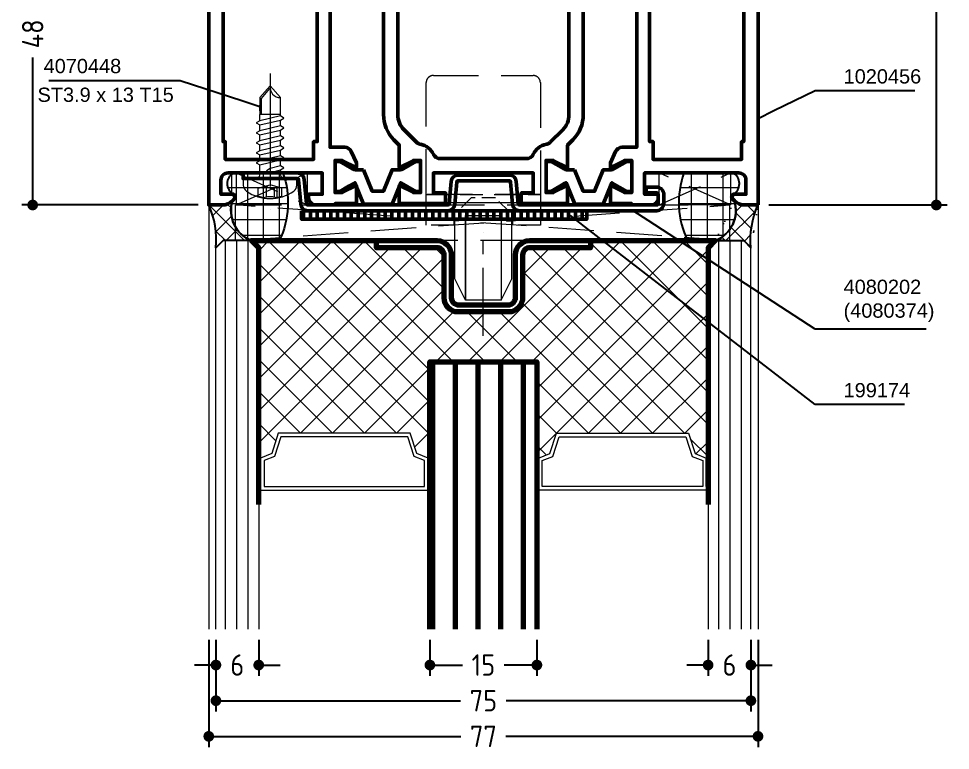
# Model space of a CAD drawing. Header units: millimetres. Extents: x 27 to 201, y 24 to 350.
# Drawn here: x 70.6 to 201.2, y 23.6 to 126.2 of the extents above; entities that cross this region are included whole.
import ezdxf
from ezdxf.enums import TextEntityAlignment as Align

# ---------------------------------------------------------------- set-up
doc = ezdxf.new("R2010")
doc.units = ezdxf.units.MM
doc.linetypes.add('CENTER', pattern=[50.8, 31.75, -6.35, 6.35, -6.35])
doc.linetypes.add('HIDDEN', pattern=[9.525, 6.35, -3.175])
for name, color, linetype, lineweight in [('AM_5', 3, 'Continuous', 25), ('AM_C', 50, 'Continuous', 50), ('AM_S', 80, 'Continuous', 50), ('Cent3', 70, 'CENTER', 18), ('CHide4', 10, 'HIDDEN', 13), ('Cont2', 2, 'Continuous', 25), ('Cont3', 70, 'Continuous', 18), ('Cont4', 10, 'Continuous', 13)]:
    doc.layers.add(name, color=color, linetype=linetype, lineweight=lineweight)
doc.styles.add('HBS_DIMTEXTSTYLE', font='isocp.shx')
doc.styles.add('SWISSL', font='swissl.ttf')
doc.dimstyles.new('Konstruktionsschnitt 1-1', dxfattribs={"dimtxt": 3, "dimasz": 1.5, "dimexe": 1.5, "dimexo": 1.5, "dimgap": 1.5, "dimtad": 0, "dimdsep": 46, "dimtxsty": 'HBS_DIMTEXTSTYLE', "dimblk": 'PUNKT', "dimcen": 0, "dimclrd": 3, "dimclre": 3, "dimclrt": 2, "dimadec": 1, "dimazin": 2, "dimtfac": 0.7, "dimtofl": 0, "dimtmove": 0, "dimatfit": 3, "dimfxl": 0, "dimtolj": 1, "dimtzin": 0, "dimarcsym": 0})
doc.dimstyles.new('Konstruktionsschnitt 1-1$0', dxfattribs={"dimtxt": 3, "dimasz": 1.5, "dimexe": 1.5, "dimexo": 1.5, "dimgap": 1.5, "dimtad": 0, "dimdsep": 46, "dimtxsty": 'HBS_DIMTEXTSTYLE', "dimblk": 'PUNKT', "dimcen": 0, "dimclrd": 3, "dimclre": 3, "dimclrt": 2, "dimadec": 1, "dimazin": 2, "dimtfac": 0.7, "dimtofl": 0, "dimtmove": 0, "dimatfit": 3, "dimfxl": 0, "dimtolj": 1, "dimtzin": 0, "dimarcsym": 0})
pattern_1 = [(225, (232.32603, 587.95486), (0.1767767, -0.1767767), []), (315, (232.32603, 587.95486), (0.1767767, 0.1767767), [])]
pattern_2 = [(45, (-346.2723, 309.2042), (-1.3470384, 1.3470384), []), (135, (-346.2723, 309.2042), (-1.3470384, -1.3470384), [])]
pattern_3 = [(90, (-346.2723, 309.2042), (-2.2225, 6e-16), []), (180, (-346.2723, 309.2042), (-6e-16, -2.2225), [])]

# ---------------------------------------------------------------- blocks, each defined once
blk = doc.blocks.new('WS4070448')
at = {"layer": 'Cent3', "ltscale": 0.5}
blk.add_line((8.05, -14.4), (8.07, 4.66), dxfattribs=at)
at = {"layer": 'CHide4', "ltscale": 0.3}
for p, q in [((7.1, 1.69), (7.1, 3.08)), ((7.51, 1.69), (7.51, 2.97)), ((8.63, 1.69), (8.63, 2.97)), ((9.04, 1.69), (9.04, 3.08))]:
    blk.add_line(p, q, dxfattribs=at)
for points in [[(6.42, 2.92), (6.42, 1.69)], [(9.72, 2.92), (9.72, 1.69)], [(6.42, 1.69), (8.07, 1.25)], [(9.72, 1.69), (8.07, 1.25)]]:
    blk.add_lwpolyline(points, dxfattribs=at)
for centre, radius, start, end in [((6.48, 4.2), 1.28, 267.2848, 298.8872), ((8.07, 5.85), 2.94, 250.6988, 289.3012), ((9.66, 4.2), 1.28, 241.1128, 272.7152), ((6.76, 2.85), 1.21, 253.6643, 286.3357), ((8.07, 11.78), 10.13, 264.4948, 275.5052), ((9.38, 2.85), 1.21, 253.6643, 286.3357)]:
    blk.add_arc(centre, radius, start, end, dxfattribs=at)
at = {"layer": 'Cont4'}
for p, q in [((6.62, -8.64), (6.62, -11)), ((6.62, -8.64), (9.52, -8.64)), ((9.52, -11), (9.52, -8.64)), ((6.62, -11), (8.07, -12.64)), ((8.07, -12.64), (9.52, -11))]:
    blk.add_line(p, q, dxfattribs=at)
blk.add_lwpolyline([(11.39, 2.11, 0.314856), (4.74, 2.11, 0.244912), (4.32, 1.29), (4.32, 0.36), (11.82, 0.36), (11.82, 1.29, 0.244912), (11.39, 2.11, 0.138291)], format="xyb", dxfattribs=at)
for points in [[(6.12, -1.14), (6.62, -1.43), (8.07, -1.08), (8.57, -0.71), (8.07, -0.51), (6.62, -0.85)], [(6.12, -2.54), (6.62, -2.83), (9.52, -2.14), (10.02, -1.85), (9.52, -1.56), (6.62, -2.25)], [(6.12, -3.94), (6.62, -4.23), (9.52, -3.54), (10.02, -3.25), (9.52, -2.96), (6.62, -3.65)], [(6.12, -5.34), (6.62, -5.63), (9.52, -4.94), (10.02, -4.65), (9.52, -4.36), (6.62, -5.05)], [(6.12, -6.74), (6.62, -7.03), (9.52, -6.34), (10.02, -6.05), (9.52, -5.76), (6.62, -6.45)], [(6.12, -8.14), (6.62, -8.43), (9.52, -7.74), (10.02, -7.45), (9.52, -7.16), (6.62, -7.85)]]:
    blk.add_lwpolyline(points, close=True, dxfattribs=at)
for points in [[(6.62, -0.14), (6.62, -0.85)], [(9.52, -0.14), (9.52, -1.56)], [(6.62, -1.43), (6.62, -1.85)], [(6.62, -1.43), (6.62, -2.25)], [(6.62, -1.43), (6.62, -2.25)], [(9.52, -2.14), (9.52, -2.96)], [(6.62, -2.83), (6.62, -3.65)], [(9.52, -3.54), (9.52, -4.36)], [(6.62, -4.23), (6.62, -5.05)], [(9.52, -4.94), (9.52, -5.76)], [(6.62, -5.63), (6.62, -6.45)], [(9.52, -6.34), (9.52, -7.16)], [(6.62, -7.03), (6.62, -7.85)], [(9.52, -7.74), (9.52, -8.64)], [(6.62, -8.43), (6.62, -8.64)], [(9.27, -8.64), (9.27, -10.89), (8.1, -12.28)], [(9.52, -9.14), (9.52, -9.96)], [(6.62, -9.83), (6.62, -10.65)]]:
    blk.add_lwpolyline(points, dxfattribs=at)
for centre, radius, start, end in [((6.12, -0.14), 0.5, 0, 90), ((10.02, -0.14), 0.5, 90, 180), ((6.61, -12.47), 1.47, 353.4244, 89.6688)]:
    blk.add_arc(centre, radius, start, end, dxfattribs=at)
blk = doc.blocks.new('ESG 6_V')
at = {"layer": 'Cont3'}
h = blk.add_hatch(dxfattribs=at)
h.set_pattern_fill('LINE', color=256, scale=0.5, angle=90, style=0)
h.set_pattern_definition([(90, (-305.9269, -507.866), (-1.5875, 4e-16), [])])
h.paths.add_polyline_path([(3, 54.5), (3, 1), (2, 0), (-2, 0), (-3, 1), (-3, 54.5)])
blk.add_lwpolyline([(3, 54.5), (3, 1), (2, 0), (-2, 0), (-3, 1), (-3, 54.5)], dxfattribs=at)
blk = doc.blocks.new('AL_ABH_24')
at = {"layer": 'Cont4'}
h = blk.add_hatch(dxfattribs=at)
h.set_pattern_fill('ANSI37', color=256, scale=2, angle=-180, style=0)
h.set_pattern_definition(pattern_1)
h.paths.add_polyline_path([(-12, -4.5), (-11.75, -4.5), (-11.75, -0.5), (-12, -0.5)])
h = blk.add_hatch(dxfattribs=at)
h.set_pattern_fill('ANSI37', color=256, scale=2, angle=-180, style=0)
h.set_pattern_definition(pattern_1)
h.paths.add_polyline_path([(12, -0.5), (11.75, -0.5), (11.75, -4.5), (12, -4.5)])
at = {"layer": 'Cont3'}
for points in [[(11.75, -4.5), (11.75, 0), (-11.75, 0), (-11.75, -4.5), (-10.18, -5.13), (-9.25, -8), (9.25, -8), (10.18, -5.13)], [(11.25, -4.16), (11.25, -0.5), (-11.25, -0.5), (-11.25, -4.16), (-9.78, -4.75), (-8.89, -7.5), (8.89, -7.5), (9.78, -4.75)]]:
    blk.add_lwpolyline(points, close=True, dxfattribs=at)
at = {"layer": 'Cont4'}
for points in [[(-11.75, -0.5), (-11.75, -4.5), (-12, -4.5), (-12, -0.5)], [(11.75, -0.5), (11.75, -4.5), (12, -4.5), (12, -0.5)]]:
    blk.add_lwpolyline(points, close=True, dxfattribs=at)
blk = doc.blocks.new('PL30_Glas_76_SYM_NGFK')
at = {"layer": 'Cont3', "lineweight": 70}
h = blk.add_hatch(dxfattribs=at)
h.set_pattern_fill('LINE', color=256, angle=90, style=0)
h.set_pattern_definition([(90, (-271.427, -507.866), (-3.175, 2e-16), [])])
h.paths.add_polyline_path([(-7.5, 54.5), (-7.5, 17), (7.5, 17), (7.5, 54.5)])
at = {"layer": 'Cont4'}
h = blk.add_hatch(dxfattribs=at)
h.set_pattern_fill('ANSI37', color=256, scale=0.5, style=0)
h.set_pattern_definition([(45, (-338.955, -274.622), (2.245064, -2.245064), []), (315, (-338.955, -274.622), (-2.245064, -2.245064), [])])
h.paths.add_polyline_path([(-31.5, 30.5), (-31.25, 30.5), (-29.68, 29.87), (-28.75, 27), (-10.25, 27), (-9.32, 29.87), (-7.75, 30.5), (-7.5, 30.5), (-7.5, 17), (7.5, 17), (7.5, 30.5), (7.75, 30.5), (9.32, 29.87), (10.25, 27), (28.75, 27), (29.68, 29.87), (31.25, 30.5), (31.5, 30.5), (31.5, 1), (32.5, 0), (15, 0), (15, 1), (6.5, 1, -0.414214), (5.5, 2), (5.5, 8, 0.414214), (3.5, 10), (-3.5, 10, 0.414214), (-5.5, 8), (-5.5, 2, -0.414214), (-6.5, 1), (-15, 1), (-15, 0), (-32.5, 0), (-31.5, 1)])
at = {"layer": 'Cont3', "lineweight": 70}
for points in [[(-7.5, 54.5), (-7.5, 17), (7.5, 17), (7.5, 54.5)], [(-31.5, 37), (-31.5, 1), (-32.5, 0), (-15, 0)], [(15, 0), (32.5, 0), (31.5, 1), (31.5, 37)]]:
    blk.add_lwpolyline(points, dxfattribs=at)
blk.add_lwpolyline([(15, 0), (15, 1), (6.5, 1, -0.414214), (5.5, 2), (5.5, 8, 0.414214), (3.5, 10), (-3.5, 10, 0.414214), (-5.5, 8), (-5.5, 2, -0.414214), (-6.5, 1), (-15, 1), (-15, 0), (-6.5, 0, 0.414214), (-4.5, 2), (-4.5, 8, -0.414214), (-3.5, 9), (3.5, 9, -0.414214), (4.5, 8), (4.5, 2, 0.414214), (6.5, 0)], format="xyb", close=True, dxfattribs=at)
at = {"xscale": -1}
blk.add_blockref('ESG 6_V', (-34.5, 0), dxfattribs=at)
blk.add_blockref('ESG 6_V', (34.5, 0))
at = {"layer": 'Cont3', "lineweight": 70, "xscale": -1}
blk.add_blockref('AL_ABH_24', (-19.5, 35), dxfattribs=at)
at = {"layer": 'Cont3', "lineweight": 70}
blk.add_blockref('AL_ABH_24', (19.5, 35), dxfattribs=at)
blk = doc.blocks.new('PL_VERSCH_F_W1_VERD')
at = {"layer": 'Cent3', "ltscale": 0.3}
blk.add_line((-5, -1.15), (5, -1.15), dxfattribs=at)
blk.add_lwpolyline([(0, 17.5), (0, 2.99), (0, 2.99)], dxfattribs=at)
at = {"layer": 'CHide4', "ltscale": 0.5}
for points in [[(-8, 2), (-4.15, 2), (-4.15, 0), (-8, 0)], [(4.15, 2), (8, 2), (8, 0), (4.15, 0)], [(-8, 0), (8, 0), (8, -2.3), (-8, -2.3)]]:
    blk.add_lwpolyline(points, close=True, dxfattribs=at)
at = {"layer": 'CHide4', "ltscale": 0.3}
blk.add_lwpolyline([(3.55, 0), (-3.55, 0), (-1.7, -1.85), (1.7, -1.85)], close=True, dxfattribs=at)
at = {"layer": 'CHide4'}
blk.add_lwpolyline([(-8, -2.3), (8, -2.3), (8, -18, -0.414214), (7, -19), (-7, -19, -0.414214), (-8, -18)], format="xyb", close=True, dxfattribs=at)
at = {"layer": 'Cont3'}
for points in [[(-4, 0), (-2.5, 0), (-2.5, 12.5), (-4, 9.5)], [(-2.5, 12.5), (2.5, 12.5), (2.5, 0.63), (-2.5, 0.63)], [(4, 0), (2.5, 0), (2.5, 12.5), (4, 9.5)]]:
    blk.add_lwpolyline(points, close=True, dxfattribs=at)
blk = doc.blocks.new('PUNKT')
at = {"color": 0, "linetype": 'Continuous'}
blk.add_line((-0.5, 0), (-1, 0), dxfattribs=at)
at = {"color": 0, "linetype": 'Continuous', "const_width": 0.5}
blk.add_lwpolyline([(-0.25, 0, 1), (0.25, 0, 1)], format="xyb", close=True, dxfattribs=at)
blk = doc.blocks.new('*D35')
at = {"layer": 'AM_5', "color": 3, "lineweight": -2, "transparency": 16777216}
for p, q in [((175.72, 173.08), (200.72, 173.08)), ((199.22, 171.58), (199.22, 139.79)), ((199.22, 101.58), (199.22, 133.37)), ((175.72, 100.08), (200.72, 100.08))]:
    blk.add_line(p, q, dxfattribs=at)
at = {"layer": 'AM_5', "color": 3, "lineweight": -2, "transparency": 16777216, "xscale": 1.5, "yscale": 1.5, "zscale": 1.5}
for p, rotation in [((199.22, 173.08), 90), ((199.22, 100.08), 270)]:
    blk.add_blockref('PUNKT', p, dxfattribs=dict(at, rotation=rotation))
at = {"layer": 'AM_5', "color": 2, "transparency": 16777216, "insert": (199.22, 136.58), "char_height": 3, "attachment_point": 5, "rotation": 90, "style": 'HBS_DIMTEXTSTYLE'}
blk.add_mtext('\\A1;73', dxfattribs=at)
blk = doc.blocks.new('*D70')
at = {"layer": 'AM_5', "color": 3, "lineweight": -2, "transparency": 16777216}
for p, q in [((95.72, 148.08), (71.03, 148.08)), ((72.53, 146.58), (72.53, 127.38)), ((72.53, 101.58), (72.53, 120.78)), ((95.72, 100.08), (71.03, 100.08))]:
    blk.add_line(p, q, dxfattribs=at)
at = {"layer": 'AM_5', "color": 3, "lineweight": -2, "transparency": 16777216, "xscale": 1.5, "yscale": 1.5, "zscale": 1.5}
for p, rotation in [((72.53, 148.08), 90), ((72.53, 100.08), 270)]:
    blk.add_blockref('PUNKT', p, dxfattribs=dict(at, rotation=rotation))
at = {"layer": 'AM_5', "color": 2, "transparency": 16777216, "insert": (72.53, 124.08), "char_height": 3, "attachment_point": 5, "rotation": 90, "style": 'HBS_DIMTEXTSTYLE'}
blk.add_mtext('\\A1;48', dxfattribs=at)
blk = doc.blocks.new('*D74')
at = {"layer": 'AM_5', "color": 3, "lineweight": -2, "transparency": 16777216}
for p, q in [((97.22, 39.08), (97.22, 24.06)), ((174.22, 39.08), (174.22, 24.06)), ((98.72, 25.56), (132.57, 25.56)), ((172.72, 25.56), (138.87, 25.56))]:
    blk.add_line(p, q, dxfattribs=at)
at = {"layer": 'AM_5', "color": 3, "lineweight": -2, "transparency": 16777216, "xscale": 1.5, "yscale": 1.5, "zscale": 1.5, "rotation": 180}
blk.add_blockref('PUNKT', (97.22, 25.56), dxfattribs=at)
at = {"layer": 'AM_5', "color": 3, "lineweight": -2, "transparency": 16777216, "xscale": 1.5, "yscale": 1.5, "zscale": 1.5}
blk.add_blockref('PUNKT', (174.22, 25.56), dxfattribs=at)
at = {"layer": 'AM_5', "color": 2, "transparency": 16777216, "insert": (135.72, 25.56), "char_height": 3, "attachment_point": 5, "style": 'HBS_DIMTEXTSTYLE'}
blk.add_mtext('\\A1;77', dxfattribs=at)
blk = doc.blocks.new('*D75')
at = {"layer": 'AM_5', "color": 3, "lineweight": -2, "transparency": 16777216}
for p, q in [((128.22, 39.08), (128.22, 34.06)), ((143.22, 39.08), (143.22, 34.06)), ((129.72, 35.56), (132.8, 35.56)), ((141.72, 35.56), (138.63, 35.56))]:
    blk.add_line(p, q, dxfattribs=at)
at = {"layer": 'AM_5', "color": 3, "lineweight": -2, "transparency": 16777216, "xscale": 1.5, "yscale": 1.5, "zscale": 1.5, "rotation": 180}
blk.add_blockref('PUNKT', (128.22, 35.56), dxfattribs=at)
at = {"layer": 'AM_5', "color": 3, "lineweight": -2, "transparency": 16777216, "xscale": 1.5, "yscale": 1.5, "zscale": 1.5}
blk.add_blockref('PUNKT', (143.22, 35.56), dxfattribs=at)
at = {"layer": 'AM_5', "color": 2, "transparency": 16777216, "insert": (135.72, 35.56), "char_height": 3, "attachment_point": 5, "style": 'HBS_DIMTEXTSTYLE'}
blk.add_mtext('\\A1;15', dxfattribs=at)
blk = doc.blocks.new('*D76')
at = {"layer": 'AM_5', "color": 3, "lineweight": -2, "transparency": 16777216}
for p, q in [((98.22, 39.08), (98.22, 34.06)), ((104.22, 39.08), (104.22, 34.06)), ((96.72, 35.56), (95.22, 35.56)), ((105.72, 35.56), (107.22, 35.56))]:
    blk.add_line(p, q, dxfattribs=at)
at = {"layer": 'AM_5', "color": 3, "lineweight": -2, "transparency": 16777216, "xscale": 1.5, "yscale": 1.5, "zscale": 1.5}
blk.add_blockref('PUNKT', (98.22, 35.56), dxfattribs=at)
at = {"layer": 'AM_5', "color": 3, "lineweight": -2, "transparency": 16777216, "xscale": 1.5, "yscale": 1.5, "zscale": 1.5, "rotation": 180}
blk.add_blockref('PUNKT', (104.22, 35.56), dxfattribs=at)
at = {"layer": 'AM_5', "color": 2, "transparency": 16777216, "insert": (101.22, 35.56), "char_height": 3, "attachment_point": 5, "style": 'HBS_DIMTEXTSTYLE'}
blk.add_mtext('\\A1;6', dxfattribs=at)
blk = doc.blocks.new('*D77')
at = {"layer": 'AM_5', "color": 3, "lineweight": -2, "transparency": 16777216}
for p, q in [((167.22, 39.08), (167.22, 34.06)), ((173.22, 39.08), (173.22, 34.06)), ((165.72, 35.56), (164.22, 35.56)), ((174.72, 35.56), (176.22, 35.56))]:
    blk.add_line(p, q, dxfattribs=at)
at = {"layer": 'AM_5', "color": 3, "lineweight": -2, "transparency": 16777216, "xscale": 1.5, "yscale": 1.5, "zscale": 1.5}
blk.add_blockref('PUNKT', (167.22, 35.56), dxfattribs=at)
at = {"layer": 'AM_5', "color": 3, "lineweight": -2, "transparency": 16777216, "xscale": 1.5, "yscale": 1.5, "zscale": 1.5, "rotation": 180}
blk.add_blockref('PUNKT', (173.22, 35.56), dxfattribs=at)
at = {"layer": 'AM_5', "color": 2, "transparency": 16777216, "insert": (170.22, 35.56), "char_height": 3, "attachment_point": 5, "style": 'HBS_DIMTEXTSTYLE'}
blk.add_mtext('\\A1;6', dxfattribs=at)
blk = doc.blocks.new('*S390')
at = {"layer": 'AM_5', "color": 3}
for p, q in [((182.22, 116.09), (176.46, 113.27)), ((196.22, 116.09), (182.22, 116.09))]:
    blk.add_line(p, q, dxfattribs=at)
at = {"layer": 'AM_5', "color": 3, "linetype": 'Continuous'}
blk.add_line((176.46, 113.27), (174.22, 112.17), dxfattribs=at)
at = {"layer": 'AM_5', "color": 2, "insert": (186.22, 117.09), "char_height": 2, "attachment_point": 7, "style": 'SWISSL'}
blk.add_mtext('1020456', dxfattribs=at)
blk = doc.blocks.new('*S391')
at = {"layer": 'AM_5', "color": 3}
for p, q in [((74.8, 117.54), (93.22, 117.54)), ((93.22, 117.54), (101.99, 114.67))]:
    blk.add_line(p, q, dxfattribs=at)
at = {"layer": 'AM_5', "color": 3, "linetype": 'Continuous'}
blk.add_line((101.99, 114.67), (104.36, 113.89), dxfattribs=at)
at = {"layer": 'AM_5', "color": 2, "insert": (84.94, 118.54), "char_height": 2, "attachment_point": 9, "style": 'SWISSL'}
blk.add_mtext('4070448', dxfattribs=at)
blk = doc.blocks.new('ZAHL rechts')
at = {"layer": 'AM_5', "color": 2, "style": 'SWISSL'}
blk.add_attdef('XXX', text='', height=1.5, dxfattribs=at).set_placement((-1.954, -2.5), align=Align.RIGHT)
blk = doc.blocks.new('*S393')
at = {"layer": 'AM_5', "color": 3, "linetype": 'Continuous'}
blk.add_line((149.9, 97.08), (147.92, 98.61), dxfattribs=at)
at = {"layer": 'AM_5', "color": 3}
for p, q in [((182.22, 72.08), (149.9, 97.08)), ((194.74, 72.08), (182.22, 72.08))]:
    blk.add_line(p, q, dxfattribs=at)
at = {"layer": 'AM_5', "color": 2, "insert": (186.22, 73.08), "char_height": 2, "attachment_point": 7, "style": 'SWISSL'}
blk.add_mtext('199174', dxfattribs=at)
blk = doc.blocks.new('*S394')
at = {"layer": 'AM_5', "color": 3, "linetype": 'Continuous'}
blk.add_line((158.81, 97.92), (156.71, 99.28), dxfattribs=at)
at = {"layer": 'AM_5', "color": 3}
for p, q in [((182.22, 82.67), (158.81, 97.92)), ((197.81, 82.67), (182.22, 82.67))]:
    blk.add_line(p, q, dxfattribs=at)
at = {"layer": 'AM_5', "color": 2, "insert": (186.22, 83.67), "char_height": 2, "attachment_point": 7, "style": 'SWISSL'}
blk.add_mtext('4080202\\P(4080374)', dxfattribs=at)
blk = doc.blocks.new('*D118')
at = {"layer": 'AM_5', "color": 3, "lineweight": -2, "transparency": 16777216}
for p, q in [((98.22, 39.08), (98.22, 29.06)), ((173.22, 39.08), (173.22, 29.06)), ((99.72, 30.56), (132.51, 30.56)), ((171.72, 30.56), (138.93, 30.56))]:
    blk.add_line(p, q, dxfattribs=at)
at = {"layer": 'AM_5', "color": 3, "lineweight": -2, "transparency": 16777216, "xscale": 1.5, "yscale": 1.5, "zscale": 1.5, "rotation": 180}
blk.add_blockref('PUNKT', (98.22, 30.56), dxfattribs=at)
at = {"layer": 'AM_5', "color": 3, "lineweight": -2, "transparency": 16777216, "xscale": 1.5, "yscale": 1.5, "zscale": 1.5}
blk.add_blockref('PUNKT', (173.22, 30.56), dxfattribs=at)
at = {"layer": 'AM_5', "color": 2, "transparency": 16777216, "insert": (135.72, 30.56), "char_height": 3, "attachment_point": 5, "style": 'HBS_DIMTEXTSTYLE'}
blk.add_mtext('\\A1;75', dxfattribs=at)
blk = doc.blocks.new('WI1020456')
for points in [[(-77, 25), (-65, 25), (-65, 15.5), (-59.8, 15.5), (-59.8, 18.05), (-61.8, 17.05), (-62.8, 17.05), (-62.8, 21.55), (-61.8, 21.55), (-59.8, 20.55), (-59.8, 21.2), (-60.81, 23.36, -0.109518), (-60.9, 23.78), (-60.9, 25.6), (-60, 25.6), (-60, 64.9), (-57.94, 64.9, 0.294108), (-57.03, 65.49), (-56.3, 67.1), (-56.3, 67.75), (-58.3, 66.75), (-59.3, 66.75), (-59.3, 71.25), (-58.3, 71.25), (-56.3, 70.25), (-56.3, 72.8), (-59.3, 72.8), (-59.3, 73), (-62, 73, 0.414214), (-63, 72), (-63, 71.5), (-61.1, 71.5), (-61.1, 68.5), (-74.3, 68.5, -0.414214), (-75.3, 69.5), (-75.3, 71.5), (-73.5, 71.5), (-73.29, 72.01), (-73.69, 72.41, 0.198912), (-75.11, 73), (-77, 73)], [(-55.31, 68.05), (-56.43, 68.05, 0.131652), (-56.83, 67.94), (-58.64, 66.9), (-59.3, 66.9), (-59.3, 71.1), (-58.64, 71.1), (-57.3, 70.33), (-56.81, 70.04), (-56.51, 69.87), (-55.3, 72.88), (-51.3, 72.88), (-50.09, 69.87), (-47.96, 71.1), (-47.3, 71.1), (-47.3, 66.9), (-47.96, 66.9), (-49.77, 67.94, 0.131652), (-50.17, 68.05), (-51.29, 68.05), (-52.52, 71.08), (-54.09, 71.08)], [(-24.5, 60.33, 0.198912), (-25.96, 63.86), (-26.7, 64.6), (-26.7, 67.75), (-28.7, 66.75), (-29.7, 66.75), (-29.7, 71.25), (-28.7, 71.25), (-26.7, 70.25), (-26.7, 72.8), (-33.2, 72.8), (-33.2, 71.3), (-31.5, 71.3), (-31.5, 68.5), (-45.5, 68.5), (-45.5, 71.3), (-43.8, 71.3), (-43.8, 72.8), (-50.3, 72.8), (-50.3, 70.25), (-48.3, 71.25), (-47.3, 71.25), (-47.3, 66.75), (-48.3, 66.75), (-50.3, 67.75), (-50.3, 64.6), (-51.04, 63.86, 0.198912), (-52.5, 60.33), (-52.5, 24.21, -0.109518), (-52.59, 23.79), (-53.8, 21.2), (-53.8, 20.55), (-51.8, 21.55), (-50.8, 21.55), (-50.8, 17.05), (-51.8, 17.05), (-53.8, 18.05), (-53.8, 15.5), (-45.5, 15.5), (-45.5, 19.3), (-48, 19.3), (-48, 25), (-29, 25), (-29, 19.3), (-31.5, 19.3), (-31.5, 15.5), (-23.2, 15.5), (-23.2, 18.05), (-25.2, 17.05), (-26.2, 17.05), (-26.2, 21.55), (-25.2, 21.55), (-23.2, 20.55), (-23.2, 21.2), (-24.41, 23.79, -0.109518), (-24.5, 24.21)], [(-25.71, 68.05), (-26.83, 68.05, 0.131652), (-27.23, 67.94), (-29.04, 66.9), (-29.7, 66.9), (-29.7, 71.1), (-29.04, 71.1), (-27.7, 70.33), (-27.21, 70.04), (-26.91, 69.87), (-25.7, 72.88), (-21.7, 72.88), (-20.49, 69.87), (-18.36, 71.1), (-17.7, 71.1), (-17.7, 66.9), (-18.36, 66.9), (-20.17, 67.94, 0.131652), (-20.57, 68.05), (-21.69, 68.05), (-22.91, 71.08), (-24.49, 71.08)], [(0, 73), (-1.9, 73, 0.198912), (-3.31, 72.41), (-3.71, 72.01), (-3.5, 71.5), (-1.7, 71.5), (-1.7, 69.5, -0.414214), (-2.7, 68.5), (-15.9, 68.5), (-15.9, 71.5), (-14, 71.5), (-14, 72, 0.414214), (-15, 73), (-17.7, 73), (-17.7, 72.8), (-20.7, 72.8), (-20.7, 70.25), (-18.7, 71.25), (-17.7, 71.25), (-17.7, 66.75), (-18.7, 66.75), (-20.7, 67.75), (-20.7, 67.1), (-19.97, 65.49, 0.294108), (-19.06, 64.9), (-17, 64.9), (-17, 25.6), (-16.1, 25.6), (-16.1, 23.78, -0.109518), (-16.19, 23.36), (-17.2, 21.2), (-17.2, 20.55), (-15.2, 21.55), (-14.2, 21.55), (-14.2, 17.05), (-15.2, 17.05), (-17.2, 18.05), (-17.2, 15.5), (-12, 15.5), (-12, 17), (-12.4, 17), (-12.4, 24, -0.414214), (-11.4, 25), (-2.8, 25, -0.414214), (-1.8, 24), (-1.8, 17), (-4.8, 17), (-4.94, 16.66), (-3.78, 15.5), (-1.8, 15.5), (-1.8, 9), (-4, 9), (-4, 10), (-5, 10), (-5, 6.5), (-4, 6.5), (-4, 7.5), (-2.3, 7.5, -0.414214), (-1.5, 6.7), (-1.5, 2.3, -0.414214), (-2.3, 1.5), (-4, 1.5), (-4, 2.5), (-5, 2.5), (-5, 0), (0, 0)], [(-26.5, 27), (-50.5, 27), (-50.5, 60.33, -0.198912), (-49.62, 62.45), (-47.86, 64.21, -0.154989), (-47.33, 64.49, 0.248244), (-45.48, 65.91, -0.293963), (-44.57, 66.5), (-32.44, 66.5, -0.293963), (-31.53, 65.91, 0.248244), (-29.67, 64.49, -0.154989), (-29.14, 64.21), (-27.38, 62.45, -0.198912), (-26.5, 60.33)], [(-58.81, 20.25), (-59.93, 20.25, -0.131652), (-60.33, 20.36), (-62.14, 21.4), (-62.8, 21.4), (-62.8, 17.2), (-62.14, 17.2), (-60.8, 17.97), (-60.31, 18.26), (-60.01, 18.43), (-58.8, 15.43), (-54.8, 15.43), (-53.59, 18.43), (-51.46, 17.2), (-50.8, 17.2), (-50.8, 21.4), (-51.46, 21.4), (-53.27, 20.36, -0.131652), (-53.67, 20.25), (-54.79, 20.25), (-56.02, 17.23), (-57.59, 17.23)], [(-22.21, 20.25), (-23.33, 20.25, -0.131652), (-23.73, 20.36), (-25.54, 21.4), (-26.2, 21.4), (-26.2, 17.2), (-25.54, 17.2), (-24.2, 17.97), (-23.71, 18.26), (-23.41, 18.43), (-22.2, 15.43), (-18.2, 15.43), (-16.99, 18.43), (-14.86, 17.2), (-14.2, 17.2), (-14.2, 21.4), (-14.86, 21.4), (-16.67, 20.36, -0.131652), (-17.07, 20.25), (-18.19, 20.25), (-19.41, 17.23), (-20.99, 17.23)]]:
    blk.add_lwpolyline(points, format="xyb", close=True)
for points in [[(-75, 29.4), (-74.7, 29.4), (-74.7, 26.9), (-62.3, 26.9), (-62.3, 29.4), (-61.8, 29.4), (-61.8, 64.1), (-62.3, 64.1), (-62.3, 66.6), (-74.7, 66.6), (-74.7, 64.1), (-75, 64.1)], [(-2, 29.4), (-2.3, 29.4), (-2.3, 26.9), (-14.7, 26.9), (-14.7, 29.4), (-15.2, 29.4), (-15.2, 64.1), (-14.7, 64.1), (-14.7, 66.6), (-2.3, 66.6), (-2.3, 64.1), (-2, 64.1)]]:
    blk.add_lwpolyline(points, close=True)
blk = doc.blocks.new('WI199174')
h = blk.add_hatch()
h.set_pattern_fill('LINE', color=256, scale=0.3, angle=-90)
h.set_pattern_definition([(270, (92.4221, 756.4865), (0.9525, -5e-16), [])])
h.paths.add_polyline_path([(0, 1.2), (0, 0), (40, 0), (40, 1.2)])
blk.add_lwpolyline([(0, 1.2), (0, 0), (40, 0), (40, 1.2)], close=True)
blk = doc.blocks.new('WI4080202')
blk.add_lwpolyline([(-48.32, -0.18), (-48.61, -3.59, -0.388879), (-49.61, -4.5), (-57.2, -4.5), (-57.2, -3.7), (-49.61, -3.7, 0.388879), (-49.41, -3.52), (-49.11, -0.11, -0.388879), (-48.12, 0.8), (-28.48, 0.8, -0.388879), (-27.49, -0.11), (-27.22, -3.22, 0.388879), (-27.02, -3.4), (-19.88, -3.4, 0.388879), (-19.68, -3.22), (-19.41, -0.11, -0.388879), (-18.42, 0.8), (0.8, 0.8, -0.414214), (1.8, -0.2), (1.8, -1.5, -0.414214), (0.8, -2.5), (-0.7, -2.5), (-0.7, -1.7), (0.8, -1.7, 0.414214), (1, -1.5), (1, -0.2, 0.414214), (0.8, 0), (-18.42, 0, 0.388879), (-18.62, -0.18), (-18.89, -3.29, -0.388879), (-19.88, -4.2), (-27.02, -4.2, -0.388879), (-28.01, -3.29), (-28.28, -0.18, 0.388879), (-28.48, 0), (-48.12, 0, 0.388879), (-48.32, -0.18)], format="xyb", close=True)

msp = doc.modelspace()

# ---------------------------------------------------------------- hatches: boundary and pattern name
at = {"layer": 'Cont3'}
h = msp.add_hatch(dxfattribs=at)
h.set_pattern_fill('ANSI37', color=256, scale=0.7, angle=45, style=0)
h.set_pattern_definition(pattern_3)
edge = h.paths.add_edge_path()
edge.add_arc((104.912, 99.322), 4.586, 162.97276, 247.66842, ccw=False)
edge.add_line((100.527, 100.665), (100.929, 101.067))
edge.add_line((100.929, 101.067), (100.717, 101.579))
edge.add_arc((101.524, 103.079), 1.703, 118.29127, 241.70873, ccw=False)
edge.add_line((100.717, 104.579), (107.602, 104.579))
edge.add_arc((95.996, 100.427), 12.326, -25.71003, 19.68166, ccw=False)
edge.add_line((107.102, 95.08), (103.169, 95.08))
h = msp.add_hatch(dxfattribs=at)
h.set_pattern_fill('ANSI37', color=256, scale=0.7, angle=45, style=0)
h.set_pattern_definition(pattern_3)
edge = h.paths.add_edge_path()
edge.add_arc((166.522, 99.322), 4.586, 292.33158, 377.02724)
edge.add_line((170.907, 100.665), (170.505, 101.067))
edge.add_line((170.505, 101.067), (170.717, 101.579))
edge.add_arc((169.91, 103.079), 1.703, 298.29127, 421.70873)
edge.add_line((170.717, 104.579), (163.832, 104.579))
edge.add_arc((175.438, 100.427), 12.326, 160.31834, 205.71003)
edge.add_line((164.332, 95.08), (168.265, 95.08))
h = msp.add_hatch(dxfattribs=at)
h.set_pattern_fill('ANSI37', color=256, scale=0.6, style=0)
h.set_pattern_definition(pattern_2)
edge = h.paths.add_edge_path()
edge.add_arc((86.197, 95.159), 12.069, 354.86979, 384.05761)
edge.add_line((97.217, 100.079), (99.113, 100.079))
edge.add_arc((99.113, 102.079), 2, 270, 315.00072)
edge.add_arc((104.912, 99.322), 4.586, 162.97276, 247.66842)
edge.add_line((103.169, 95.08), (99.217, 95.08))
edge.add_line((99.217, 95.08), (98.217, 94.08))
h = msp.add_hatch(dxfattribs=at)
h.set_pattern_fill('ANSI37', color=256, scale=0.6, style=0)
h.set_pattern_definition(pattern_2)
edge = h.paths.add_edge_path()
edge.add_arc((185.237, 95.159), 12.069, 155.94239, 185.13021, ccw=False)
edge.add_line((174.217, 100.079), (172.321, 100.079))
edge.add_arc((172.321, 102.079), 2, 224.99928, 270, ccw=False)
edge.add_arc((166.522, 99.322), 4.586, -67.66842, 17.02724, ccw=False)
edge.add_line((168.265, 95.08), (172.217, 95.08))
edge.add_line((172.217, 95.08), (173.217, 94.08))

# ---------------------------------------------------------------- linework, layer by layer
at = {"layer": 'CHide4'}
msp.add_line((101.073, 104.579), (111.073, 100.079), dxfattribs=at)
for points in [[(111.073, 104.579), (101.073, 104.579), (101.073, 100.079), (111.073, 100.079)], [(160.361, 104.579), (170.361, 104.579), (170.361, 100.079), (160.361, 100.079)], [(170.217, 95.081), (100.946, 95.081), (100.946, 100.079), (170.217, 100.079)]]:
    msp.add_lwpolyline(points, close=True, dxfattribs=at)
for points in [[(101.073, 100.079), (111.073, 104.579)], [(160.361, 100.079), (170.361, 104.579)], [(170.361, 100.079), (160.361, 104.579)], [(170.217, 95.081), (100.946, 100.079)], [(100.946, 95.081), (170.217, 100.079)]]:
    msp.add_lwpolyline(points, dxfattribs=at)
at = {"layer": 'Cont2'}
for points in [[(103.169, 95.08, -0.3873508), (100.527, 100.665), (100.929, 101.067), (100.717, 101.579, -0.5974064), (100.717, 104.579), (107.602, 104.579, -0.2006897), (107.102, 95.08)], [(168.265, 95.08, 0.3873508), (170.907, 100.665), (170.505, 101.067), (170.717, 101.579, 0.5974064), (170.717, 104.579), (163.832, 104.579, 0.2006897), (164.332, 95.08)], [(98.217, 94.08, 0.1280489), (97.217, 100.079), (99.113, 100.079, 0.1989156), (100.527, 100.665, 0.3873508), (103.169, 95.08), (99.217, 95.08)], [(173.217, 94.08, -0.1280489), (174.217, 100.079), (172.321, 100.079, -0.1989156), (170.907, 100.665, -0.3873508), (168.265, 95.08), (172.217, 95.08)]]:
    msp.add_lwpolyline(points, format="xyb", close=True, dxfattribs=at)
at = {"layer": 'Cont3'}
for p, q in [((97.217, 100.079), (97.217, 40.579)), ((174.218, 100.08), (174.218, 40.579))]:
    msp.add_line(p, q, dxfattribs=at)

# ---------------------------------------------------------------- block references
at = {"rotation": 180}
for name, p in [('WS4070448', (113.88, 104.14)), ('PL_VERSCH_F_W1_VERD', (135.702, 99.243))]:
    msp.add_blockref(name, p, dxfattribs=at)
at = {"layer": 'AM_5'}
for name in ['*S391', '*S390', '*S394', '*S393']:
    msp.add_blockref(name, (0, 0), dxfattribs=at)
at = {"layer": 'AM_C', "xscale": -1, "rotation": 180}
msp.add_blockref('WI4080202', (159.218, 100.08), dxfattribs=at)
at = {"layer": 'AM_C'}
msp.add_blockref('WI199174', (110.218, 98.08), dxfattribs=at)
at = {"layer": 'AM_S', "xscale": -1, "rotation": 180}
msp.add_blockref('WI1020456', (174.218, 173.08), dxfattribs=at)
at = {"layer": 'Cont3'}
ref = msp.add_blockref('ZAHL rechts', (96.217, 119.542), dxfattribs=dict(at, xscale=2, yscale=2, zscale=2))
ref.add_attrib('XXX', 'ST3.9 x 13 T15', dxfattribs={"layer": 'AM_5', "color": 2, "height": 2, "style": 'SWISSL'}).set_placement((92.309, 114.543), align=Align.RIGHT)
at = {"layer": 'Cont3', "xscale": -1, "rotation": 180}
msp.add_blockref('PL30_Glas_76_SYM_NGFK', (135.717, 95.08), dxfattribs=at)

# ---------------------------------------------------------------- dimensions: what is measured, and where the dimension line sits
at = {"layer": 'AM_5'}
for base, p1, p2, picture, middle in [((199.218, 100.08), (174.218, 173.08), (174.218, 100.08), '*D35', (199.218, 136.58)), ((72.529, 100.079), (97.217, 148.079), (97.217, 100.079), '*D70', (72.529, 124.079))]:
    dim = msp.add_linear_dim(base=base, p1=p1, p2=p2, angle=270, dimstyle='Konstruktionsschnitt 1-1', override={"dimtol": 0, "dimlim": 0, "dimtp": 0, "dimtm": 0, "dimtfac": 0.7, "dimtdec": 2, "dimtolj": 1, "dimtzin": 0}, dxfattribs=at)
    dim.commit()
    dim.dimension.update_dxf_attribs({"geometry": picture, "text_midpoint": middle, "dimtype": 160})
for base, p1, p2, picture, middle in [((104.217, 35.561), (98.217, 40.579), (104.217, 40.579), '*D76', (101.217, 35.561)), ((167.217, 35.561), (173.217, 40.579), (167.217, 40.579), '*D77', (170.217, 35.561))]:
    dim = msp.add_linear_dim(base=base, p1=p1, p2=p2, text='6', dimstyle='Konstruktionsschnitt 1-1$0', dxfattribs=at)
    dim.commit()
    dim.dimension.update_dxf_attribs({"geometry": picture, "text_midpoint": middle, "dimtype": 160})
for base, p1, p2, picture, middle in [((174.218, 25.561), (97.217, 40.579), (174.218, 40.579), '*D74', (135.718, 25.561)), ((173.217, 30.561), (98.217, 40.579), (173.217, 40.579), '*D118', (135.718, 30.561)), ((143.217, 35.561), (128.217, 40.579), (143.217, 40.579), '*D75', (135.717, 35.561))]:
    dim = msp.add_linear_dim(base=base, p1=p1, p2=p2, dimstyle='Konstruktionsschnitt 1-1$0', dxfattribs=at)
    dim.commit()
    dim.dimension.update_dxf_attribs({"geometry": picture, "text_midpoint": middle, "dimtype": 160})

doc.saveas('drawing.dxf')
